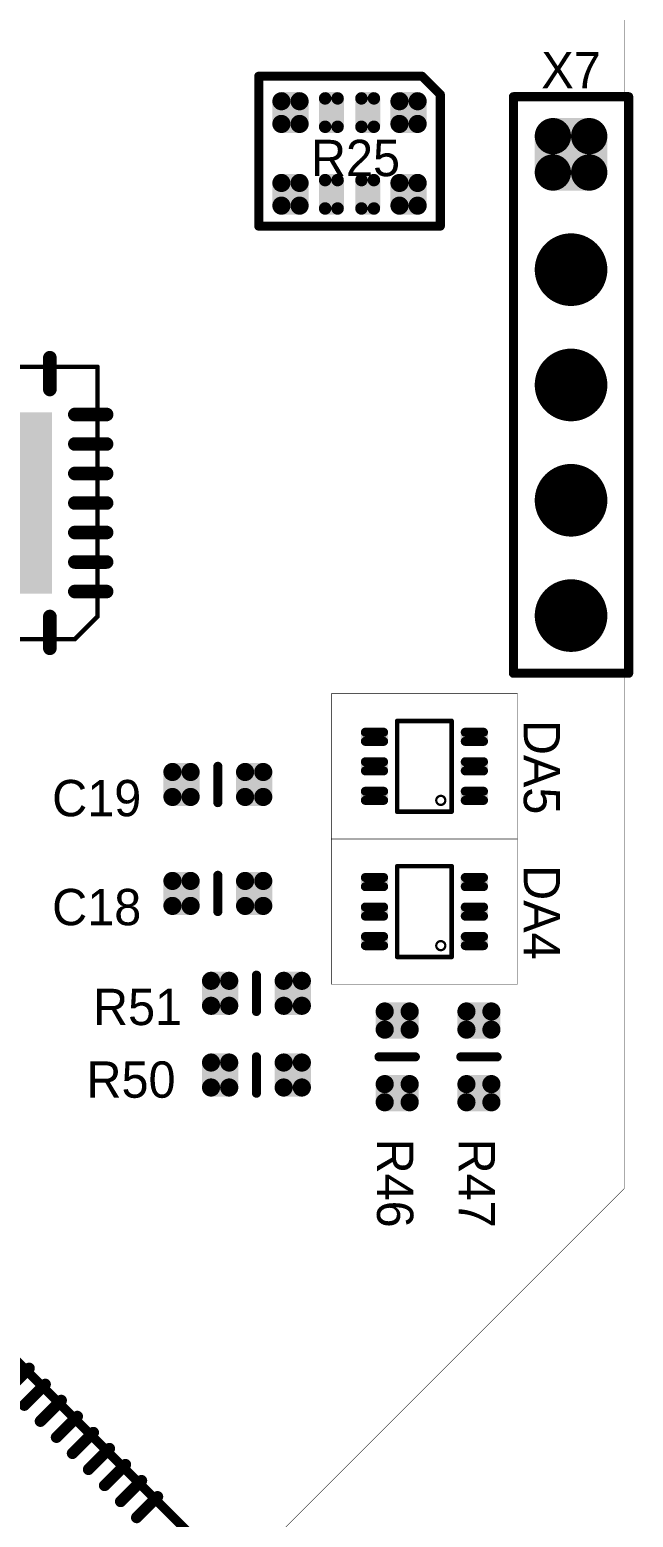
# Model space of a CAD drawing. Extents: x 199 to 362, y 337 to 503.
# Drawn here: x 260.31 to 273.6, y 370.36 to 403.12 of the extents above; entities that cross this region are included whole.
import ezdxf

# ---------------------------------------------------------------- set-up
doc = ezdxf.new("R2010")
doc.units = 0
doc.header["$MEASUREMENT"] = 0
for name, color, linetype in [('BOARD', 250, 'Continuous'), ('TOP', 254, 'Continuous'), ('TOP_ASSY', 253, 'Continuous'), ('TOP_SILK', 250, 'Continuous')]:
    doc.layers.add(name, color=color, linetype=linetype)

# ---------------------------------------------------------------- blocks, each defined once
blk = doc.blocks.new('UNIT_DISC')
at = {"linetype": 'Continuous', "const_width": 0.5}
blk.add_lwpolyline([(0.25, 0, 1), (-0.25, 0, 1)], format="xyb", close=True, dxfattribs=at)
blk = doc.blocks.new('0603_1428')
at = {"layer": 'TOP_ASSY', "linetype": 'Continuous', "const_width": 0.0001}
for points in [[(262.85, 383.2), (262.85, 385)], [(266.05, 385), (262.85, 385)], [(266.05, 383.2), (266.05, 385)], [(266.05, 383.2), (262.85, 383.2)]]:
    blk.add_lwpolyline(points, dxfattribs=at)
at = {"layer": 'TOP_SILK', "linetype": 'Continuous', "const_width": 0.2}
blk.add_lwpolyline([(264.45, 383.7), (264.45, 384.5)], dxfattribs=at)
at = {"layer": 'TOP_ASSY', "xscale": 0.0001, "yscale": 0.0001, "zscale": 0.0001}
for p in [(262.85, 385), (262.85, 385), (266.05, 385), (266.05, 385), (262.85, 383.2), (262.85, 383.2), (266.05, 383.2), (266.05, 383.2)]:
    blk.add_blockref('UNIT_DISC', p, dxfattribs=at)
at = {"layer": 'TOP_SILK', "xscale": 0.2, "yscale": 0.2, "zscale": 0.2}
for p in [(264.45, 384.5), (264.45, 383.7)]:
    blk.add_blockref('UNIT_DISC', p, dxfattribs=at)
blk = doc.blocks.new('SHAPE_RR_374_314_0_0_0_0')
for points in [[(-0.275, -0.4), (0.275, -0.4), (-0.275, 0.4), (0.275, 0.4)], [(-0.475, -0.2), (0.475, -0.2), (-0.475, 0.2), (0.475, 0.2)]]:
    blk.add_solid(points)
at = {"xscale": 0.4, "yscale": 0.4, "zscale": 0.4}
for p in [(-0.275, 0.2), (0.275, 0.2), (-0.275, -0.2), (0.275, -0.2)]:
    blk.add_blockref('UNIT_DISC', p, dxfattribs=at)
blk = doc.blocks.new('SMD80_95')
at = {"layer": 'TOP'}
blk.add_blockref('SHAPE_RR_374_314_0_0_0_0', (0, 0), dxfattribs=at)
blk = doc.blocks.new('SMD80_95172')
at = {"layer": 'TOP'}
blk.add_blockref('SHAPE_RR_374_314_0_0_0_0', (0, 0), dxfattribs=at)
blk = doc.blocks.new('C18')
blk.add_blockref('0603_1428', (0, 0))
at = {"rotation": 270}
for name, p in [('SMD80_95172', (263.65, 384.1)), ('SMD80_95', (265.25, 384.1))]:
    blk.add_blockref(name, p, dxfattribs=at)
at = {"layer": 'TOP_SILK'}
blk.add_text('C18', height=0.8, dxfattribs=at).set_placement((260.8, 383.4))
blk = doc.blocks.new('0603_1442')
at = {"layer": 'TOP_ASSY', "linetype": 'Continuous', "const_width": 0.0001}
for points in [[(262.85, 385.6), (262.85, 387.4)], [(266.05, 387.4), (262.85, 387.4)], [(266.05, 385.6), (266.05, 387.4)], [(266.05, 385.6), (262.85, 385.6)]]:
    blk.add_lwpolyline(points, dxfattribs=at)
at = {"layer": 'TOP_SILK', "linetype": 'Continuous', "const_width": 0.2}
blk.add_lwpolyline([(264.45, 386.1), (264.45, 386.9)], dxfattribs=at)
at = {"layer": 'TOP_ASSY', "xscale": 0.0001, "yscale": 0.0001, "zscale": 0.0001}
for p in [(262.85, 387.4), (262.85, 387.4), (266.05, 387.4), (266.05, 387.4), (262.85, 385.6), (262.85, 385.6), (266.05, 385.6), (266.05, 385.6)]:
    blk.add_blockref('UNIT_DISC', p, dxfattribs=at)
at = {"layer": 'TOP_SILK', "xscale": 0.2, "yscale": 0.2, "zscale": 0.2}
for p in [(264.45, 386.9), (264.45, 386.1)]:
    blk.add_blockref('UNIT_DISC', p, dxfattribs=at)
blk = doc.blocks.new('SMD80_95171')
at = {"layer": 'TOP'}
blk.add_blockref('SHAPE_RR_374_314_0_0_0_0', (0, 0), dxfattribs=at)
blk = doc.blocks.new('C19')
blk.add_blockref('0603_1442', (0, 0))
at = {"rotation": 270}
for name, p in [('SMD80_95171', (263.65, 386.5)), ('SMD80_95', (265.25, 386.5))]:
    blk.add_blockref(name, p, dxfattribs=at)
at = {"layer": 'TOP_SILK'}
blk.add_text('C19', height=0.8, dxfattribs=at).set_placement((260.8, 385.8))
blk = doc.blocks.new('CAY16_J4_2541')
at = {"layer": 'TOP_ASSY', "linetype": 'Continuous', "const_width": 0.0001}
for points in [[(264.85, 402.6), (269.85, 402.6)], [(264.85, 398.2), (264.85, 402.6)], [(269.85, 402.6), (269.85, 398.2)], [(269.85, 398.2), (264.85, 398.2)]]:
    blk.add_lwpolyline(points, dxfattribs=at)
at = {"layer": 'TOP_SILK', "linetype": 'Continuous', "const_width": 0.2}
for points in [[(265.35, 402.1), (268.35, 402.1)], [(265.35, 398.8), (265.35, 402.1)], [(268.35, 402.1), (268.95, 402.1)], [(268.95, 402.1), (269.35, 401.7)], [(269.35, 401.7), (269.35, 398.8)], [(269.35, 398.8), (265.35, 398.8)]]:
    blk.add_lwpolyline(points, dxfattribs=at)
at = {"layer": 'TOP_ASSY', "xscale": 0.0001, "yscale": 0.0001, "zscale": 0.0001}
for p in [(264.85, 402.6), (264.85, 402.6), (269.85, 402.6), (269.85, 402.6), (264.85, 398.2), (264.85, 398.2), (269.85, 398.2), (269.85, 398.2)]:
    blk.add_blockref('UNIT_DISC', p, dxfattribs=at)
at = {"layer": 'TOP_SILK', "xscale": 0.2, "yscale": 0.2, "zscale": 0.2}
for p in [(265.35, 402.1), (265.35, 402.1), (268.35, 402.1), (268.35, 402.1), (268.95, 402.1), (268.95, 402.1), (269.35, 401.7), (269.35, 401.7), (265.35, 398.8), (265.35, 398.8), (269.35, 398.8), (269.35, 398.8)]:
    blk.add_blockref('UNIT_DISC', p, dxfattribs=at)
blk = doc.blocks.new('SHAPE_RR_216_354_0_0_0_0')
for points in [[(-0.1375, -0.45), (0.1375, -0.45), (-0.1375, 0.45), (0.1375, 0.45)], [(-0.275, -0.3125), (0.275, -0.3125), (-0.275, 0.3125), (0.275, 0.3125)]]:
    blk.add_solid(points)
at = {"xscale": 0.275, "yscale": 0.275, "zscale": 0.275}
for p in [(-0.1375, 0.3125), (0.1375, 0.3125), (-0.1375, -0.3125), (0.1375, -0.3125)]:
    blk.add_blockref('UNIT_DISC', p, dxfattribs=at)
blk = doc.blocks.new('SMD06_07')
at = {"layer": 'TOP'}
blk.add_blockref('SHAPE_RR_216_354_0_0_0_0', (0, 0), dxfattribs=at)
blk = doc.blocks.new('SHAPE_RR_314_354_0_0_0_0')
for points in [[(-0.2, -0.45), (0.2, -0.45), (-0.2, 0.45), (0.2, 0.45)], [(-0.4, -0.25), (0.4, -0.25), (-0.4, 0.25), (0.4, 0.25)]]:
    blk.add_solid(points)
at = {"xscale": 0.4, "yscale": 0.4, "zscale": 0.4}
for p in [(-0.2, 0.25), (0.2, 0.25), (-0.2, -0.25), (0.2, -0.25)]:
    blk.add_blockref('UNIT_DISC', p, dxfattribs=at)
blk = doc.blocks.new('SMD08_07')
at = {"layer": 'TOP'}
blk.add_blockref('SHAPE_RR_314_354_0_0_0_0', (0, 0), dxfattribs=at)
blk = doc.blocks.new('SMD06_0746')
at = {"layer": 'TOP'}
blk.add_blockref('SHAPE_RR_216_354_0_0_0_0', (0, 0), dxfattribs=at)
blk = doc.blocks.new('SMD06_0712')
at = {"layer": 'TOP'}
blk.add_blockref('SHAPE_RR_216_354_0_0_0_0', (0, 0), dxfattribs=at)
blk = doc.blocks.new('SMD08_0766')
at = {"layer": 'TOP'}
blk.add_blockref('SHAPE_RR_314_354_0_0_0_0', (0, 0), dxfattribs=at)
blk = doc.blocks.new('R25')
for name, p in [('CAY16_J4_2541', (0, 0)), ('SMD06_07', (266.95, 401.3)), ('SMD06_07', (267.75, 401.3)), ('SMD08_07', (268.65, 401.3)), ('SMD08_07', (266.05, 399.5)), ('SMD06_0746', (266.95, 399.5)), ('SMD06_0712', (267.75, 399.5)), ('SMD08_0766', (268.65, 399.5))]:
    blk.add_blockref(name, p)
at = {"rotation": 180}
blk.add_blockref('SMD08_07', (266.05, 401.3), dxfattribs=at)
at = {"layer": 'TOP_SILK'}
blk.add_text('R25', height=0.8, dxfattribs=at).set_placement((266.5, 399.9))
blk = doc.blocks.new('PLS_5_2171')
at = {"layer": 'TOP_ASSY', "linetype": 'Continuous', "const_width": 0.0001}
for points in [[(270.959, 388.95), (270.959, 401.65)], [(270.959, 401.65), (273.499, 401.65)], [(273.499, 401.65), (273.499, 388.95)], [(273.499, 388.95), (270.959, 388.95)]]:
    blk.add_lwpolyline(points, dxfattribs=at)
at = {"layer": 'TOP_SILK', "linetype": 'Continuous', "const_width": 0.2}
for points in [[(270.959, 388.95), (270.959, 401.65)], [(270.959, 401.65), (273.499, 401.65)], [(273.499, 401.65), (273.499, 388.95)], [(273.499, 388.95), (270.959, 388.95)]]:
    blk.add_lwpolyline(points, dxfattribs=at)
at = {"layer": 'TOP_ASSY', "xscale": 0.0001, "yscale": 0.0001, "zscale": 0.0001}
for p in [(270.959, 401.65), (270.959, 401.65), (273.499, 401.65), (273.499, 401.65), (270.959, 388.95), (270.959, 388.95), (273.499, 388.95), (273.499, 388.95)]:
    blk.add_blockref('UNIT_DISC', p, dxfattribs=at)
at = {"layer": 'TOP_SILK', "xscale": 0.2, "yscale": 0.2, "zscale": 0.2}
for p in [(270.959, 401.65), (270.959, 401.65), (273.499, 401.65), (273.499, 401.65), (270.959, 388.95), (270.959, 388.95), (273.499, 388.95), (273.499, 388.95)]:
    blk.add_blockref('UNIT_DISC', p, dxfattribs=at)
blk = doc.blocks.new('SHAPE_EL_629_629_0_0_0_0')
at = {"xscale": 1.6, "yscale": 1.6, "zscale": 1.6}
blk.add_blockref('UNIT_DISC', (0, 0), dxfattribs=at)
blk = doc.blocks.new('SHAPE_RR_629_629_0_0_0_0')
for points in [[(-0.4, -0.8), (0.4, -0.8), (-0.4, 0.8), (0.4, 0.8)], [(-0.8, -0.4), (0.8, -0.4), (-0.8, 0.4), (0.8, 0.4)]]:
    blk.add_solid(points)
at = {"xscale": 0.8, "yscale": 0.8, "zscale": 0.8}
for p in [(-0.4, 0.4), (0.4, 0.4), (-0.4, -0.4), (0.4, -0.4)]:
    blk.add_blockref('UNIT_DISC', p, dxfattribs=at)
blk = doc.blocks.new('QFN_28_6X6__3370')
at = {"layer": 'TOP_ASSY', "linetype": 'Continuous', "const_width": 0.0001}
for points in [[(254.8, 388.7), (254.8, 396.7)], [(254.8, 396.7), (262.8, 396.7)], [(262.8, 396.7), (262.8, 388.7)], [(262.8, 388.7), (254.8, 388.7)]]:
    blk.add_lwpolyline(points, dxfattribs=at)
at = {"layer": 'TOP_SILK', "linetype": 'Continuous', "const_width": 0.1}
for points in [[(255.8, 389.7), (255.8, 395.7)], [(255.8, 395.7), (261.8, 395.7)], [(261.8, 395.7), (261.8, 390.2)], [(261.8, 390.2), (261.3, 389.7)], [(261.3, 389.7), (255.8, 389.7)]]:
    blk.add_lwpolyline(points, dxfattribs=at)
at = {"layer": 'TOP_ASSY', "xscale": 0.0001, "yscale": 0.0001, "zscale": 0.0001}
for p in [(254.8, 396.7), (254.8, 396.7), (262.8, 396.7), (262.8, 396.7), (254.8, 388.7), (254.8, 388.7), (262.8, 388.7), (262.8, 388.7)]:
    blk.add_blockref('UNIT_DISC', p, dxfattribs=at)
at = {"layer": 'TOP_SILK', "xscale": 0.1, "yscale": 0.1, "zscale": 0.1}
for p in [(255.8, 395.7), (255.8, 395.7), (261.8, 395.7), (261.8, 395.7), (261.8, 390.2), (261.8, 390.2), (255.8, 389.7), (255.8, 389.7), (261.3, 389.7), (261.3, 389.7)]:
    blk.add_blockref('UNIT_DISC', p, dxfattribs=at)
blk = doc.blocks.new('SHAPE_OV_393_118_0_0_0_0')
at = {"linetype": 'Continuous', "const_width": 0.3}
blk.add_lwpolyline([(-0.35, 0), (0.35, 0)], dxfattribs=at)
at = {"xscale": 0.3, "yscale": 0.3, "zscale": 0.3}
for p in [(-0.35, 0), (0.35, 0)]:
    blk.add_blockref('UNIT_DISC', p, dxfattribs=at)
blk = doc.blocks.new('SMD105_03038')
at = {"layer": 'TOP'}
blk.add_blockref('SHAPE_OV_393_118_0_0_0_0', (0, 0), dxfattribs=at)
blk = doc.blocks.new('SMD105_030')
at = {"layer": 'TOP'}
blk.add_blockref('SHAPE_OV_393_118_0_0_0_0', (0, 0), dxfattribs=at)
blk = doc.blocks.new('SMD105_03022')
at = {"layer": 'TOP'}
blk.add_blockref('SHAPE_OV_393_118_0_0_0_0', (0, 0), dxfattribs=at)
blk = doc.blocks.new('SHAPE_SQ_1574_1574_0_0_0_0')
blk.add_solid([(-2, -2), (2, -2), (-2, 2), (2, 2)])
blk = doc.blocks.new('SMD40_40')
at = {"layer": 'TOP'}
blk.add_blockref('SHAPE_SQ_1574_1574_0_0_0_0', (0, 0), dxfattribs=at)
blk = doc.blocks.new('0603_3491')
at = {"layer": 'TOP_ASSY', "linetype": 'Continuous', "const_width": 0.0001}
for points in [[(263.7, 379.2), (263.7, 381)], [(266.9, 381), (263.7, 381)], [(266.9, 379.2), (266.9, 381)], [(266.9, 379.2), (263.7, 379.2)]]:
    blk.add_lwpolyline(points, dxfattribs=at)
at = {"layer": 'TOP_SILK', "linetype": 'Continuous', "const_width": 0.2}
blk.add_lwpolyline([(265.3, 379.7), (265.3, 380.5)], dxfattribs=at)
at = {"layer": 'TOP_ASSY', "xscale": 0.0001, "yscale": 0.0001, "zscale": 0.0001}
for p in [(263.7, 381), (263.7, 381), (266.9, 381), (266.9, 381), (263.7, 379.2), (263.7, 379.2), (266.9, 379.2), (266.9, 379.2)]:
    blk.add_blockref('UNIT_DISC', p, dxfattribs=at)
at = {"layer": 'TOP_SILK', "xscale": 0.2, "yscale": 0.2, "zscale": 0.2}
for p in [(265.3, 380.5), (265.3, 379.7)]:
    blk.add_blockref('UNIT_DISC', p, dxfattribs=at)
blk = doc.blocks.new('0603_3477')
at = {"layer": 'TOP_ASSY', "linetype": 'Continuous', "const_width": 0.0001}
for points in [[(263.7, 381), (263.7, 382.8)], [(266.9, 382.8), (263.7, 382.8)], [(266.9, 381), (266.9, 382.8)], [(266.9, 381), (263.7, 381)]]:
    blk.add_lwpolyline(points, dxfattribs=at)
at = {"layer": 'TOP_SILK', "linetype": 'Continuous', "const_width": 0.2}
blk.add_lwpolyline([(265.3, 381.5), (265.3, 382.3)], dxfattribs=at)
at = {"layer": 'TOP_ASSY', "xscale": 0.0001, "yscale": 0.0001, "zscale": 0.0001}
for p in [(263.7, 382.8), (263.7, 382.8), (266.9, 382.8), (266.9, 382.8), (263.7, 381), (263.7, 381), (266.9, 381), (266.9, 381)]:
    blk.add_blockref('UNIT_DISC', p, dxfattribs=at)
at = {"layer": 'TOP_SILK', "xscale": 0.2, "yscale": 0.2, "zscale": 0.2}
for p in [(265.3, 382.3), (265.3, 381.5)]:
    blk.add_blockref('UNIT_DISC', p, dxfattribs=at)
blk = doc.blocks.new('SMD80_9528')
at = {"layer": 'TOP'}
blk.add_blockref('SHAPE_RR_374_314_0_0_0_0', (0, 0), dxfattribs=at)
blk = doc.blocks.new('0603_2065')
at = {"layer": 'TOP_ASSY', "linetype": 'Continuous', "const_width": 0.0001}
for points in [[(269.3, 382.1), (271.1, 382.1)], [(269.3, 378.9), (269.3, 382.1)], [(271.1, 378.9), (271.1, 382.1)], [(269.3, 378.9), (271.1, 378.9)]]:
    blk.add_lwpolyline(points, dxfattribs=at)
at = {"layer": 'TOP_SILK', "linetype": 'Continuous', "const_width": 0.2}
blk.add_lwpolyline([(269.8, 380.5), (270.6, 380.5)], dxfattribs=at)
at = {"layer": 'TOP_ASSY', "xscale": 0.0001, "yscale": 0.0001, "zscale": 0.0001}
for p in [(269.3, 382.1), (269.3, 382.1), (271.1, 382.1), (271.1, 382.1), (269.3, 378.9), (269.3, 378.9), (271.1, 378.9), (271.1, 378.9)]:
    blk.add_blockref('UNIT_DISC', p, dxfattribs=at)
at = {"layer": 'TOP_SILK', "xscale": 0.2, "yscale": 0.2, "zscale": 0.2}
for p in [(269.8, 380.5), (270.6, 380.5)]:
    blk.add_blockref('UNIT_DISC', p, dxfattribs=at)
blk = doc.blocks.new('0603_2051')
at = {"layer": 'TOP_ASSY', "linetype": 'Continuous', "const_width": 0.0001}
for points in [[(267.5, 382.1), (269.3, 382.1)], [(267.5, 378.9), (267.5, 382.1)], [(269.3, 378.9), (269.3, 382.1)], [(267.5, 378.9), (269.3, 378.9)]]:
    blk.add_lwpolyline(points, dxfattribs=at)
at = {"layer": 'TOP_SILK', "linetype": 'Continuous', "const_width": 0.2}
blk.add_lwpolyline([(268, 380.5), (268.8, 380.5)], dxfattribs=at)
at = {"layer": 'TOP_ASSY', "xscale": 0.0001, "yscale": 0.0001, "zscale": 0.0001}
for p in [(267.5, 382.1), (267.5, 382.1), (269.3, 382.1), (269.3, 382.1), (267.5, 378.9), (267.5, 378.9), (269.3, 378.9), (269.3, 378.9)]:
    blk.add_blockref('UNIT_DISC', p, dxfattribs=at)
at = {"layer": 'TOP_SILK', "xscale": 0.2, "yscale": 0.2, "zscale": 0.2}
for p in [(268, 380.5), (268.8, 380.5)]:
    blk.add_blockref('UNIT_DISC', p, dxfattribs=at)
blk = doc.blocks.new('SC70_6_1531')
at = {"layer": 'TOP_ASSY', "linetype": 'Continuous', "const_width": 0.01}
for points in [[(266.95, 382.1), (266.95, 385.3)], [(266.95, 385.3), (271.05, 385.3)], [(271.05, 385.3), (271.05, 382.1)], [(271.05, 382.1), (266.95, 382.1)]]:
    blk.add_lwpolyline(points, dxfattribs=at)
at = {"layer": 'TOP_SILK', "linetype": 'Continuous', "const_width": 0.1}
for points in [[(268.4, 384.7), (268.4, 382.7)], [(269.6, 384.7), (268.4, 384.7)], [(269.6, 382.7), (269.6, 384.7)], [(269.6, 382.7), (268.4, 382.7)]]:
    blk.add_lwpolyline(points, dxfattribs=at)
at = {"layer": 'TOP_SILK', "linetype": 'Continuous', "const_width": 0.05}
blk.add_lwpolyline([(269.36, 382.85, 1), (269.36, 383.05, 1)], format="xyb", close=True, dxfattribs=at)
at = {"layer": 'TOP_ASSY', "xscale": 0.01, "yscale": 0.01, "zscale": 0.01}
for p in [(266.95, 385.3), (266.95, 385.3), (271.05, 385.3), (271.05, 385.3), (266.95, 382.1), (266.95, 382.1), (271.05, 382.1), (271.05, 382.1)]:
    blk.add_blockref('UNIT_DISC', p, dxfattribs=at)
at = {"layer": 'TOP_SILK', "xscale": 0.1, "yscale": 0.1, "zscale": 0.1}
for p in [(268.4, 384.7), (268.4, 384.7), (269.6, 384.7), (269.6, 384.7), (268.4, 382.7), (268.4, 382.7), (269.6, 382.7), (269.6, 382.7)]:
    blk.add_blockref('UNIT_DISC', p, dxfattribs=at)
blk = doc.blocks.new('SHAPE_RR_236_157_0_0_0_0')
for points in [[(-0.3, -0.1), (0.3, -0.1), (-0.3, 0.1), (0.3, 0.1)], [(-0.2, -0.2), (0.2, -0.2), (-0.2, 0.2), (0.2, 0.2)]]:
    blk.add_solid(points)
at = {"xscale": 0.2, "yscale": 0.2, "zscale": 0.2}
for p in [(-0.2, 0.1), (-0.2, -0.1), (0.2, 0.1), (0.2, -0.1)]:
    blk.add_blockref('UNIT_DISC', p, dxfattribs=at)
blk = doc.blocks.new('SMD06_04')
at = {"layer": 'TOP'}
blk.add_blockref('SHAPE_RR_236_157_0_0_0_0', (0, 0), dxfattribs=at)
blk = doc.blocks.new('SMD06_0431')
at = {"layer": 'TOP'}
blk.add_blockref('SHAPE_RR_236_157_0_0_0_0', (0, 0), dxfattribs=at)
blk = doc.blocks.new('SMD06_0458')
at = {"layer": 'TOP'}
blk.add_blockref('SHAPE_RR_236_157_0_0_0_0', (0, 0), dxfattribs=at)
blk = doc.blocks.new('SC70_6_1554')
at = {"layer": 'TOP_ASSY', "linetype": 'Continuous', "const_width": 0.01}
for points in [[(266.95, 385.3), (266.95, 388.5)], [(266.95, 388.5), (271.05, 388.5)], [(271.05, 388.5), (271.05, 385.3)], [(271.05, 385.3), (266.95, 385.3)]]:
    blk.add_lwpolyline(points, dxfattribs=at)
at = {"layer": 'TOP_SILK', "linetype": 'Continuous', "const_width": 0.1}
for points in [[(268.4, 387.9), (268.4, 385.9)], [(269.6, 387.9), (268.4, 387.9)], [(269.6, 385.9), (269.6, 387.9)], [(269.6, 385.9), (268.4, 385.9)]]:
    blk.add_lwpolyline(points, dxfattribs=at)
at = {"layer": 'TOP_SILK', "linetype": 'Continuous', "const_width": 0.05}
blk.add_lwpolyline([(269.36, 386.05, 1), (269.36, 386.25, 1)], format="xyb", close=True, dxfattribs=at)
at = {"layer": 'TOP_ASSY', "xscale": 0.01, "yscale": 0.01, "zscale": 0.01}
for p in [(266.95, 388.5), (266.95, 388.5), (271.05, 388.5), (271.05, 388.5), (266.95, 385.3), (266.95, 385.3), (271.05, 385.3), (271.05, 385.3)]:
    blk.add_blockref('UNIT_DISC', p, dxfattribs=at)
at = {"layer": 'TOP_SILK', "xscale": 0.1, "yscale": 0.1, "zscale": 0.1}
for p in [(268.4, 387.9), (268.4, 387.9), (269.6, 387.9), (269.6, 387.9), (268.4, 385.9), (268.4, 385.9), (269.6, 385.9), (269.6, 385.9)]:
    blk.add_blockref('UNIT_DISC', p, dxfattribs=at)
blk = doc.blocks.new('SMD06_0436')
at = {"layer": 'TOP'}
blk.add_blockref('SHAPE_RR_236_157_0_0_0_0', (0, 0), dxfattribs=at)
blk = doc.blocks.new('SMD06_0457')
at = {"layer": 'TOP'}
blk.add_blockref('SHAPE_RR_236_157_0_0_0_0', (0, 0), dxfattribs=at)
blk = doc.blocks.new('SHAPE_OV_354_98_0_0_0_0')
at = {"linetype": 'Continuous', "const_width": 0.25}
blk.add_lwpolyline([(-0.325, 0), (0.325, 0)], dxfattribs=at)
at = {"xscale": 0.25, "yscale": 0.25, "zscale": 0.25}
for p in [(-0.325, 0), (0.325, 0)]:
    blk.add_blockref('UNIT_DISC', p, dxfattribs=at)
blk = doc.blocks.new('SMD090_25')
at = {"layer": 'TOP'}
blk.add_blockref('SHAPE_OV_354_98_0_0_0_0', (0, 0), dxfattribs=at)

msp = doc.modelspace()

# ---------------------------------------------------------------- linework, layer by layer
at = {"layer": 'BOARD', "linetype": 'Continuous', "const_width": 0.01}
for points in [[(273.4, 377.6), (273.4, 486.7)], [(245.7, 349.9), (273.4, 377.6)]]:
    msp.add_lwpolyline(points, dxfattribs=at)
at = {"layer": 'TOP_ASSY', "linetype": 'Continuous', "const_width": 0.01}
msp.add_lwpolyline([(264.985, 368.842), (253.134, 380.694)], dxfattribs=at)
at = {"layer": 'TOP_SILK', "linetype": 'Continuous', "const_width": 0.2}
msp.add_lwpolyline([(264.985, 368.842), (253.134, 380.694)], dxfattribs=at)

# ---------------------------------------------------------------- block references
for name in ['R25', 'PLS_5_2171', 'QFN_28_6X6__3370', 'SC70_6_1554', 'C19', 'C18', 'SC70_6_1531', '0603_3477', '0603_2051', '0603_2065', '0603_3491']:
    msp.add_blockref(name, (0, 0))
for name, p, rotation in [('SMD105_03038', (260.75, 395.55), 270), ('SMD40_40', (258.8, 392.7), 270), ('SMD105_03022', (261.65, 394.65), 180), ('SMD105_030', (261.65, 394), 180), ('SMD105_030', (261.65, 393.35), 180), ('SMD105_030', (261.65, 392.7), 180), ('SMD105_030', (261.65, 392.05), 180), ('SMD105_030', (261.65, 391.4), 180), ('SMD105_030', (261.65, 390.75), 180), ('SMD105_030', (260.75, 389.85), 270), ('SMD06_0457', (267.9, 387.55), 180), ('SMD06_04', (270.1, 387.55), 180), ('SMD06_04', (267.9, 386.9), 180), ('SMD06_04', (270.1, 386.9), 180), ('SMD06_04', (267.9, 386.25), 180), ('SMD06_0436', (270.1, 386.25), 180), ('SMD06_0458', (267.9, 384.35), 180), ('SMD06_04', (270.1, 384.35), 180), ('SMD06_04', (267.9, 383.7), 180), ('SMD06_04', (270.1, 383.7), 180), ('SMD06_04', (267.9, 383.05), 180), ('SMD06_0431', (270.1, 383.05), 180), ('SMD80_9528', (264.5, 381.9), 270), ('SMD80_95', (266.1, 381.9), 270), ('SMD80_95', (268.4, 381.3), 180), ('SMD80_95', (270.2, 381.3), 180), ('SMD80_95', (264.5, 380.1), 270), ('SMD80_95', (266.1, 380.1), 270), ('SMD80_95', (268.4, 379.7), 180), ('SMD80_95', (270.2, 379.7), 180), ('SMD090_25', (260.064, 373.41), 225), ('SMD090_25', (260.418, 373.057), 225), ('SMD090_25', (260.771, 372.703), 225), ('SMD090_25', (261.125, 372.35), 225), ('SMD090_25', (261.478, 371.996), 225), ('SMD090_25', (261.832, 371.643), 225), ('SMD090_25', (262.185, 371.289), 225), ('SMD090_25', (262.539, 370.936), 225), ('SMD090_25', (262.892, 370.582), 225)]:
    msp.add_blockref(name, p, dxfattribs=dict(rotation=rotation))
at = {"layer": 'BOARD', "xscale": 0.01, "yscale": 0.01, "zscale": 0.01}
msp.add_blockref('UNIT_DISC', (273.4, 377.6), dxfattribs=at)
msp.add_blockref('UNIT_DISC', (273.4, 377.6), dxfattribs=at)
at = {"layer": 'TOP'}
for name, p in [('SHAPE_RR_629_629_0_0_0_0', (272.229, 400.38)), ('SHAPE_EL_629_629_0_0_0_0', (272.229, 397.84)), ('SHAPE_EL_629_629_0_0_0_0', (272.229, 395.3)), ('SHAPE_EL_629_629_0_0_0_0', (272.229, 392.76)), ('SHAPE_EL_629_629_0_0_0_0', (272.229, 390.22))]:
    msp.add_blockref(name, p, dxfattribs=at)

# ---------------------------------------------------------------- texts
at = {"layer": 'TOP_SILK'}
for s, p in [('X7', (271.575, 401.837)), ('R51', (261.7, 381.2)), ('R50', (261.556, 379.6))]:
    msp.add_text(s, height=0.8, dxfattribs=at).set_placement(p)
for s, p in [('DA5', (271.188, 387.923)), ('DA4', (271.188, 384.723)), ('R46', (267.955, 378.7)), ('R47', (269.755, 378.7))]:
    msp.add_text(s, height=0.8, rotation=270, dxfattribs=at).set_placement(p)

doc.saveas('drawing.dxf')
